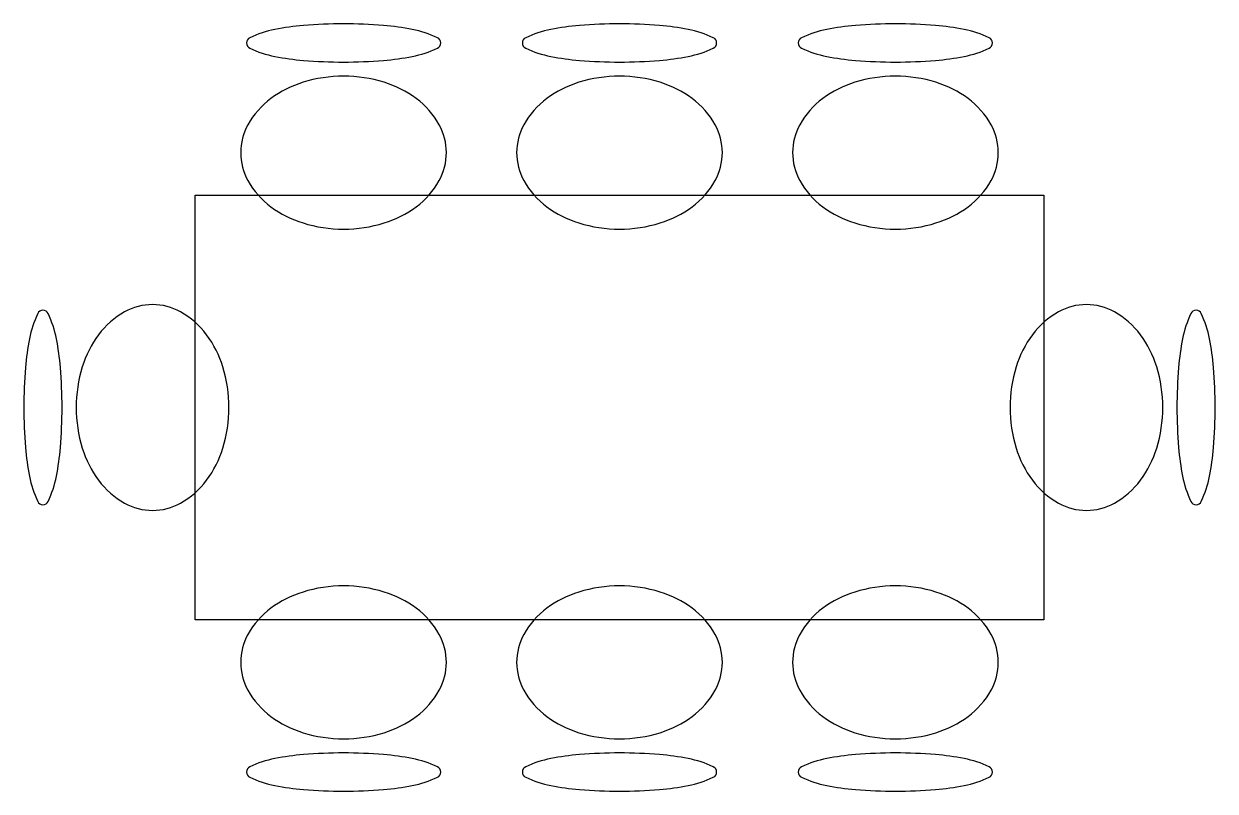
# Model space of a CAD drawing. Extents: x -1.4 to 1.4, y -0.9 to 0.9.
import ezdxf

# ---------------------------------------------------------------- set-up
doc = ezdxf.new("R2010")
doc.units = 0
doc.header["$LTSCALE"] = 0.5
doc.header["$MEASUREMENT"] = 0
doc.layers.get('0').update_dxf_attribs({"linetype": 'CONTINUOUS'})

# ---------------------------------------------------------------- blocks, each defined once
blk = doc.blocks.new('M-CADFUN')
for points in [[(0, 0.3033, 0.020325), (-0.0944, 0.2994, 0.028236), (-0.1618, 0.2901, 0.062357), (-0.221, 0.2705, 0.289583), (-0.2288, 0.2583, 0.289583), (-0.221, 0.246, 0.062357), (-0.1618, 0.2265, 0.028236), (-0.0944, 0.2171, 0.020325), (0, 0.2133, 0.020325), (0.0944, 0.2171, 0.028236), (0.1618, 0.2265, 0.062357), (0.221, 0.246, 0.289583), (0.2288, 0.2583, 0.289583), (0.221, 0.2705, 0.062357), (0.1618, 0.2901, 0.028236), (0.0944, 0.2994, 0.020325)], [(0, 0.18, 0.074769), (-0.0956, 0.1656, 0.08531), (-0.1713, 0.1273, 0.106203), (-0.2252, 0.0659, 0.127849), (-0.2423, 0, 0.127849), (-0.2252, -0.0659, 0.106203), (-0.1713, -0.1273, 0.08531), (-0.0956, -0.1656, 0.074769), (0, -0.18, 0.074769), (0.0956, -0.1656, 0.08531), (0.1713, -0.1273, 0.106203), (0.2252, -0.0659, 0.127849), (0.2423, 0, 0.127849), (0.2252, 0.0659, 0.106203), (0.1713, 0.1273, 0.08531), (0.0956, 0.1656, 0.074769)]]:
    blk.add_lwpolyline(points, format="xyb", close=True)

msp = doc.modelspace()

# ---------------------------------------------------------------- linework, layer by layer
msp.add_lwpolyline([(-1, -0.5), (-1, 0.5), (1, 0.5), (1, -0.5)], close=True)

# ---------------------------------------------------------------- block references
for p in [(-0.65, 0.6), (0, 0.6), (0.65, 0.6)]:
    msp.add_blockref('M-CADFUN', p)
for p, rotation in [((-1.1, 0), 90), ((1.1, 0), 270), ((-0.65, -0.6), 180), ((0, -0.6), 180), ((0.65, -0.6), 180)]:
    msp.add_blockref('M-CADFUN', p, dxfattribs=dict(rotation=rotation))

doc.saveas('drawing.dxf')
